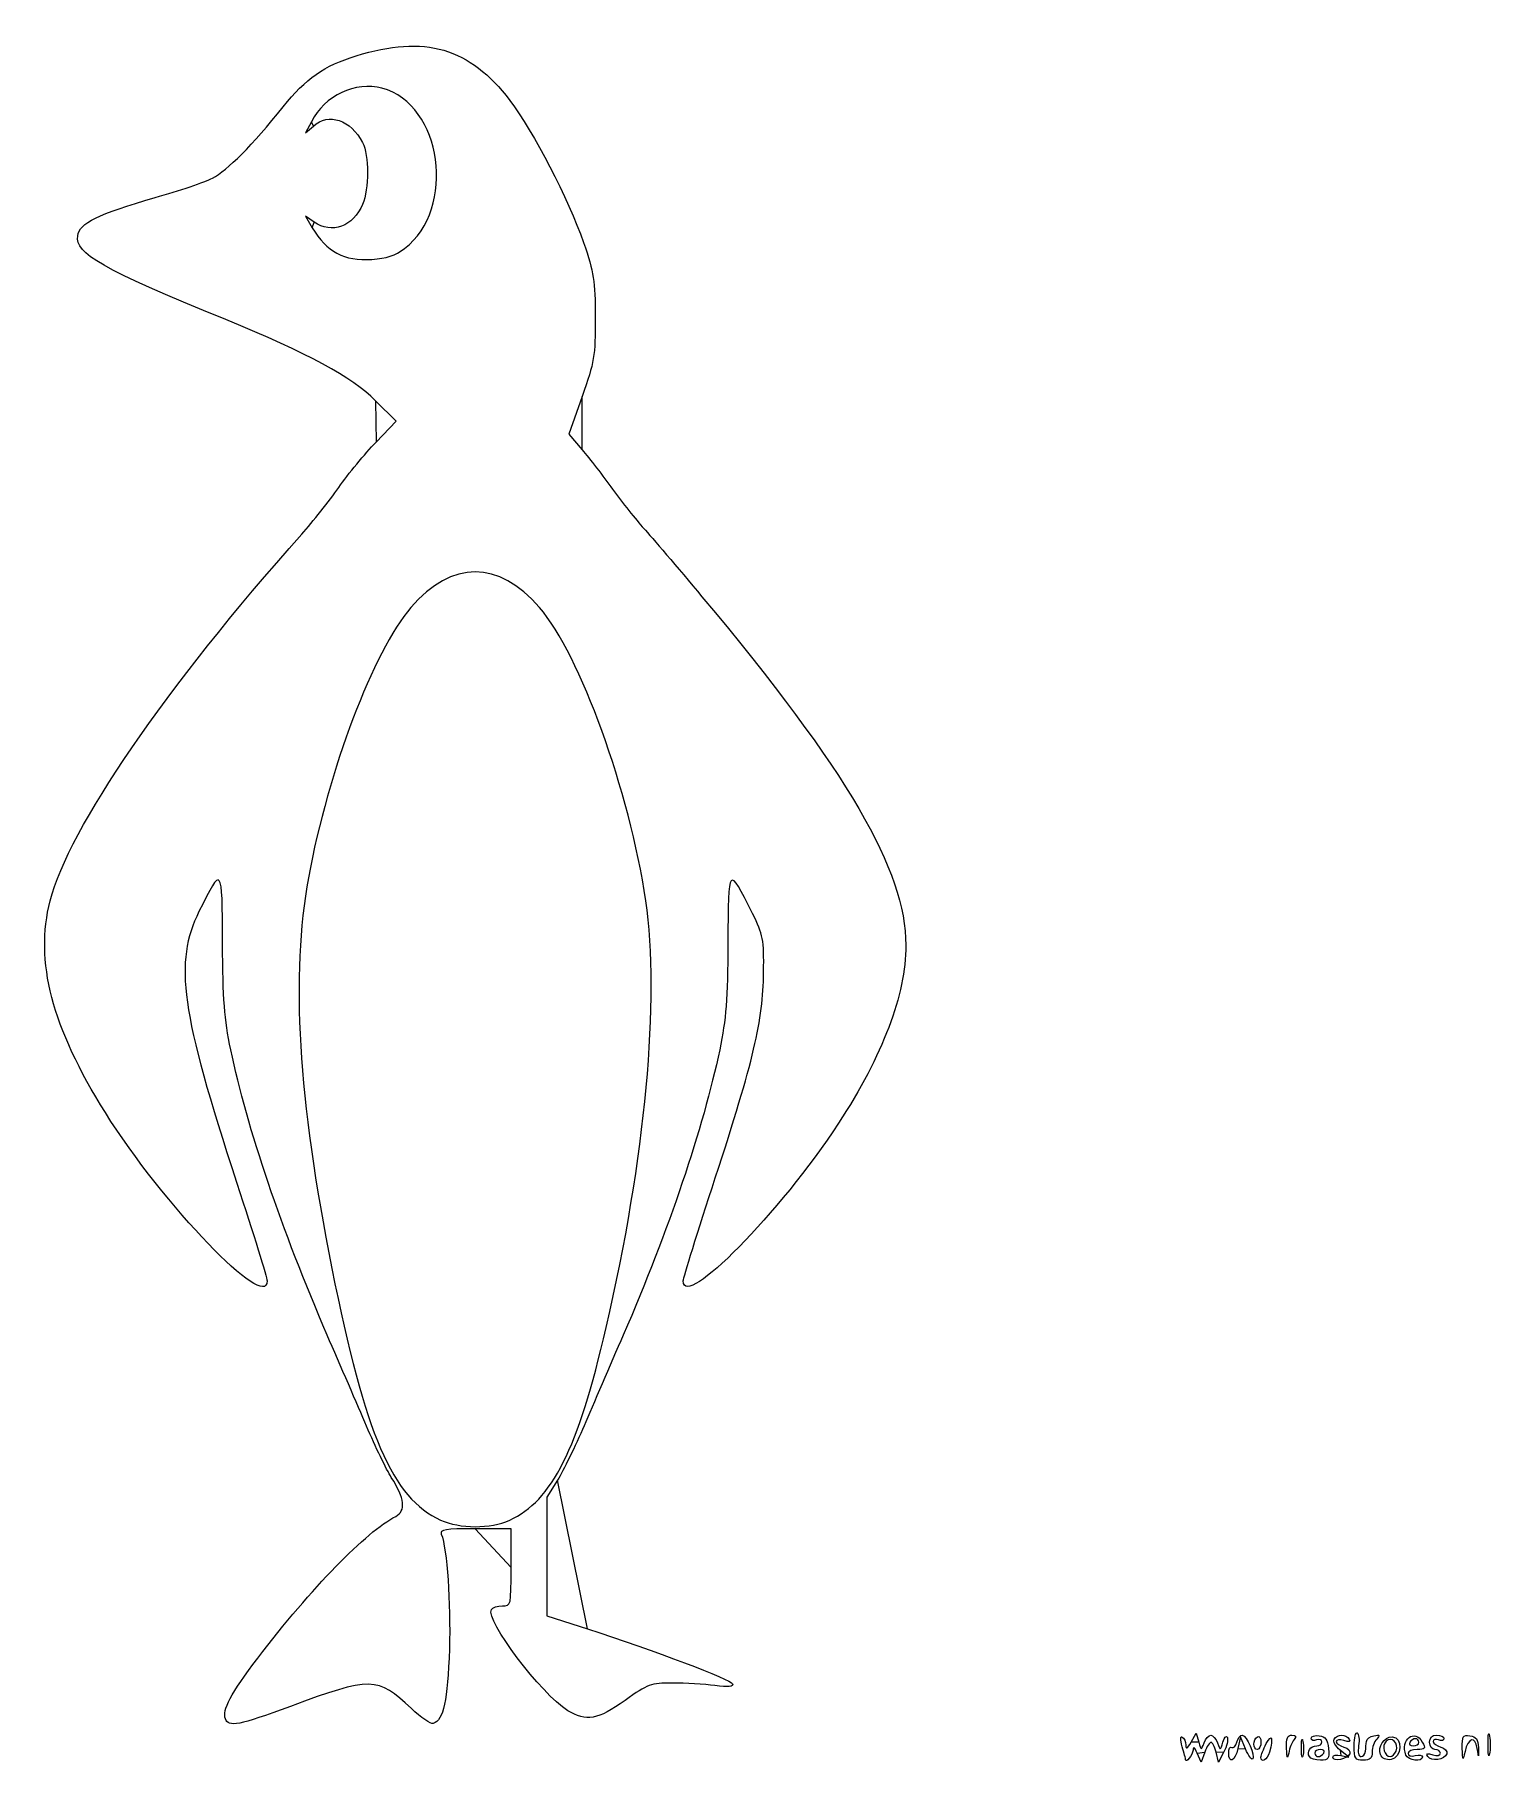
# Model space of a CAD drawing. Extents: x -876 to 354, y -94 to 596.
# Drawn here: x 29.7 to 354.4, y -93.7 to 292 of the extents above.
import ezdxf

# ---------------------------------------------------------------- set-up
doc = ezdxf.new("R2010")
doc.units = 0
doc.layers.get('0').update_dxf_attribs({"linetype": 'CONTINUOUS'})

msp = doc.modelspace()

# ---------------------------------------------------------------- linework, layer by layer
at = {"color": 7}
for points in [[(91.461824, 272.558936), (90.181112, 270.054232), (91.90088, 271.587568)], [(92.054944, 250.185648), (90.15408, 251.517064), (91.676944, 248.931976)], [(112.259496, 244.292976), (112.259696, 244.292976)], [(105.889896, 201.122112), (110.39224, 205.789992), (105.79612, 210.364808)], [(151.834272, 211.279032), (148.894392, 202.903824), (151.847192, 199.417472)], [(146.36624, -30.277096), (144, -34.122728), (144, -47.334456), (144, -60.546176), (153, -63.442776)], [(136, -49.745768), (136, -41.145768), (127.99116, -41.145768)], [(135.680896, -39.220656), (135.680896, -39.22064)], [(72.283784, -83.5314), (72.283784, -83.5314)], [(287.611288, -88.745768), (288.765872, -86.745768), (289.313112, -88.686776)], [(299.7638, -90.238832), (298.647064, -87.545768), (298.059968, -90.145768)], [(290.669288, -90.945768), (289.829712, -93.145768), (288.965568, -91.145768)], [(294.919488, -90.897808), (293.737624, -93.145768), (293.18208, -90.945768)], [(296, -91.098552), (296, -91.098552)], [(301.6, -89.192984), (301.6, -89.192984)], [(303.2, -92.037216), (303.2, -92.037216)], [(308.908944, -90.145768), (308.908944, -90.145768)], [(312.201728, -89.945768), (312.201744, -89.945768)], [(314, -91.945768), (314, -91.945768)], [(317.2, -91.145768), (317.2, -91.145768)], [(319.2, -92.076304), (319.2, -92.076304)], [(321, -91.688776), (322.8, -92.081984), (320.884944, -90.523648)], [(324, -89.498552), (324, -89.498552)], [(329.869104, -91.493136), (329.869104, -91.493136)], [(333.331336, -90.691992), (333.331336, -90.691992)], [(335.507232, -91.592496), (335.507232, -91.592496)], [(338.4, -88.745768), (338.4, -88.745768)], [(340.375304, -91.905808), (340.375304, -91.905808)], [(348.094648, -90.090128), (348.094648, -90.090128)], [(353.828848, -89.145768), (353.828808, -89.145768)], [(286.4, -92.587704), (286.4, -92.587704)]]:
    msp.add_lwpolyline(points, close=True, dxfattribs=at)
for points in [[(101.42864, 287.245608), (116.831896, 291.98236), (126.773864, 289.10392), (135.71324, 277.319392)], [(85.172112, 275.891632), (90.227888, 282.210408), (94.297336, 285.052608), (101.42864, 287.245608)], [(107.210504, 280.0514), (101.3328, 281.634104), (94.420696, 278.345664), (91.461824, 272.558936)], [(112.259696, 244.292976), (123.89872, 253.170496), (120.61264, 276.442584), (107.210504, 280.0514)], [(69.40369, 259.976368), (72.779763, 261.723824), (78.269587, 267.264776), (85.172112, 275.891632)], [(91.90088, 271.587568), (95.342416, 274.656016), (100.237016, 273.010496), (102.881904, 267.895848)], [(135.71324, 277.319392), (141.0426, 270.29384), (148.739904, 255.439936), (152.13188, 245.635456)], [(102.881904, 267.895848), (104.319144, 265.116528), (104.320576, 257.57008), (102.884304, 254.133088)], [(56.614107, 255.63336), (62.00041, 257.169024), (67.755722, 259.123384), (69.40369, 259.976368)], [(39.35598, 247.14876), (39.678758, 249.933816), (43.897071, 252.007656), (56.614107, 255.63336)], [(102.884304, 254.133088), (100.829968, 249.216376), (95.968672, 247.444368), (92.054944, 250.185648)], [(72.399997, 228.432696), (44.514197, 239.862416), (38.881284, 243.052888), (39.35598, 247.14876)], [(91.676944, 248.931976), (94.839848, 243.562872), (98.760296, 241.469248), (104.921584, 241.858984)], [(104.921584, 241.858984), (108.304872, 242.072992), (110.152408, 242.685824), (112.259496, 244.292976)], [(152.13188, 245.635456), (154.500072, 238.7902), (154.75564, 237.16112), (154.764424, 228.854232)], [(105.79612, 210.364808), (100.535248, 215.601296), (90.6266, 220.962048), (72.399997, 228.432696)], [(154.764424, 228.854232), (154.773464, 220.296328), (154.568968, 219.069696), (151.834272, 211.279032)], [(97.552576, 191.012488), (99.661816, 194.005448), (103.413608, 198.554776), (105.889896, 201.122112)], [(151.847192, 199.417472), (153.47124, 197.499976), (156.527168, 193.539112), (158.63816, 190.615552)], [(89.313144, 180.612488), (91.735592, 183.339536), (95.443336, 188.019536), (97.552576, 191.012488)], [(158.63816, 190.615552), (160.749144, 187.691992), (163.875536, 183.76252), (165.585688, 181.8834)], [(165.585688, 181.8834), (167.29584, 180.00428), (173.134744, 173.153984), (178.56104, 166.660528)], [(33.22848, 98.886152), (37.377294, 114.988824), (58.971194, 146.455368), (89.313144, 180.612488)], [(142.339952, 164.259752), (133.213832, 174.867848), (122.786168, 174.867848), (113.660048, 164.259752)], [(178.56104, 166.660528), (211.15152, 127.660616), (224, 105.686096), (224, 88.947136)], [(113.660048, 164.259752), (105.282296, 154.52156), (95.211232, 127.95804), (90.81716, 104.009192)], [(166.027688, 98.854232), (162.401256, 123.369304), (151.410656, 153.71608), (142.339952, 164.259752)], [(71.665578, 89.445208), (71.591786, 106.764224), (71.548714, 106.821608), (66.404906, 96.454232)], [(189.807496, 96.054232), (184.42612, 106.87368), (184.408592, 106.852512), (184.334416, 89.445208)], [(90.81716, 104.009192), (86.82672, 82.260224), (88.470568, 54.793496), (96.033264, 16.854232)], [(45.530814, 51.634752), (33.585948, 70.639736), (29.748421, 85.379096), (33.22848, 98.886152)], [(66.404906, 96.454232), (60.783065, 85.123376), (62.329883, 74.043952), (74.855019, 35.928448)], [(157.206312, 3.735832), (165.955632, 41.403072), (169.258304, 77.014896), (166.027688, 98.854232)], [(192.297784, 82.854232), (192.38796, 90.36172), (192.234664, 91.17436), (189.807496, 96.054232)], [(73.497362, 65.654232), (72.048678, 72.54412), (71.719369, 76.821144), (71.665578, 89.445208)], [(184.334416, 89.445208), (184.280656, 76.821144), (183.95132, 72.54412), (182.502632, 65.654232)], [(224, 88.947136), (224, 77.907504), (218.903256, 64.419784), (209.000816, 49.254232)], [(181.524288, 37.10336), (190.10552, 63.302344), (192.168144, 72.06152), (192.297784, 82.854232)], [(94.989584, 2.054232), (84.849496, 25.428664), (77.188588, 48.098896), (73.497362, 65.654232)], [(182.502632, 65.654232), (178.811408, 48.098896), (171.150504, 25.428664), (161.010416, 2.054232)], [(81.6, 14.128448), (81.6, 6.960184), (58.535286, 30.94388), (45.530814, 51.634752)], [(209.000816, 49.254232), (196.049192, 29.418848), (174.4, 7.425496), (174.4, 14.10336)], [(74.855019, 35.928448), (78.564757, 24.639264), (81.6, 14.829264), (81.6, 14.128448)], [(174.4, 14.10336), (174.4, 14.790376), (177.605928, 25.140376), (181.524288, 37.10336)], [(96.033264, 16.854232), (103.420856, -20.206528), (109.52188, -34.318616), (120.265552, -39.196656)], [(103.76504, -18.268408), (101.801696, -13.690952), (97.852744, -4.545768), (94.989584, 2.054232)], [(135.680896, -39.22064), (145.148744, -34.920888), (150.887144, -23.469256), (157.206312, 3.735832)], [(161.010416, 2.054232), (158.147256, -4.545768), (154.213432, -13.655048), (152.268584, -18.188616)], [(109.292, -29.691512), (108.21552, -27.986256), (105.728392, -22.845856), (103.76504, -18.268408)], [(152.268584, -18.188616), (150.323728, -22.722176), (147.667672, -28.161992), (146.36624, -30.277096)], [(110.285248, -38.372288), (112.588744, -37.182128), (112.271768, -34.41176), (109.292, -29.691512)], [(79.521678, -69.98204), (91.468216, -54.318968), (103.653072, -41.798944), (110.285248, -38.372288)], [(127.99116, -41.145768), (121.293752, -41.145768), (120.0558, -41.337272), (120.43108, -42.315248)], [(120.265552, -39.196656), (124.58904, -41.159696), (131.387896, -41.170264), (135.680896, -39.220656)], [(120.43108, -42.315248), (121.721968, -45.679248), (122.562808, -57.646576), (122.232128, -67.948808)], [(134.047216, -58.345768), (135.996496, -58.345768), (136, -58.330328), (136, -49.745768)], [(148.650608, -81.700656), (142.667296, -78.00276), (130.17672, -61.44868), (131.61452, -59.122272)], [(131.61452, -59.122272), (131.878472, -58.695192), (132.973184, -58.345768), (134.047216, -58.345768)], [(153, -63.442776), (167.829744, -68.215648), (185.0686, -74.751568), (185.392792, -75.724144)], [(122.232128, -67.948808), (121.862688, -79.458296), (120.920048, -83.797912), (118.62728, -84.544272)], [(72.283784, -83.5314), (71.527919, -81.561648), (73.487271, -77.893736), (79.521678, -69.98204)], [(113.759928, -81.217944), (106.170112, -74.11856), (104.766104, -74.094456), (86.775816, -80.75472)], [(172, -75.545768), (167.063952, -75.545768), (166.527136, -75.741336), (161.4244, -79.398584)], [(181.448208, -76.090384), (179.111696, -75.790848), (174.86, -75.545768), (172, -75.545768)], [(185.392792, -75.724144), (185.609168, -76.373272), (184.475704, -76.478512), (181.448208, -76.090384)], [(86.775816, -80.75472), (75.261676, -85.017424), (73.01892, -85.447136), (72.283784, -83.5314)], [(161.4244, -79.398584), (155.343176, -83.757128), (152.737784, -84.226664), (148.650608, -81.700656)], [(118.62728, -84.544272), (118.09228, -84.718424), (115.901976, -83.221576), (113.759928, -81.217944)], [(285.651416, -89.725048), (285.18664, -88.104472), (285.18664, -87.290296), (285.651416, -87.577544)], [(285.651416, -87.577544), (286.063136, -87.832), (286.41276, -88.648952), (286.428352, -89.392984)], [(289.313112, -88.686776), (289.85844, -90.620968), (289.862624, -90.621672), (290.5044, -88.886776)], [(290.5044, -88.886776), (290.858624, -87.929224), (291.53164, -87.145768), (292, -87.145768)], [(292, -87.145768), (292.46836, -87.145768), (293.141376, -87.929224), (293.4956, -88.886776)], [(293.4956, -88.886776), (294.137936, -90.623168), (294.141192, -90.62264), (294.723664, -88.686776)], [(294.723664, -88.686776), (295.044872, -87.619224), (295.486256, -87.174184), (295.70452, -87.697808)], [(295.70452, -87.697808), (295.922784, -88.221424), (295.56952, -89.661424), (294.919488, -90.897808)], [(297.834152, -88.736768), (298.062984, -87.86172), (298.60024, -87.145768), (299.028048, -87.145768)], [(299.028048, -87.145768), (299.97232, -87.145768), (302.00544, -91.806992), (301.347952, -92.464488)], [(301.6, -89.192984), (301.6, -88.558952), (301.96, -87.817704), (302.4, -87.545768)], [(302.4, -87.545768), (302.84, -87.273832), (303.2, -87.792584), (303.2, -88.698552)], [(303.2, -88.698552), (303.2, -89.60452), (302.84, -90.345768), (302.4, -90.345768)], [(304.395072, -89.037216), (305.610808, -86.706144), (305.969864, -87.684112), (305.095768, -90.945768)], [(308.908944, -90.145768), (308.826192, -87.86704), (309.112064, -87.145768), (310.097952, -87.145768)], [(310.574608, -88.145768), (310.122896, -88.695768), (309.58784, -90.045768), (309.3856, -91.145768)], [(310.097952, -87.145768), (311.041016, -87.145768), (311.171344, -87.419192), (310.574608, -88.145768)], [(312.201744, -89.945768), (312.210624, -88.185768), (312.374456, -87.559968), (312.565808, -88.555096)], [(312.565808, -88.555096), (312.75716, -89.550224), (312.749896, -90.990224), (312.549648, -91.755096)], [(314.4, -87.865016), (314.4, -87.408224), (315.21, -87.149528), (316.2, -87.290128)], [(315.6, -88.235072), (314.94, -88.488336), (314.4, -88.321816), (314.4, -87.865016)], [(316.8, -88.660176), (316.8, -88.173104), (316.26, -87.9818), (315.6, -88.235072)], [(315.647216, -89.545768), (316.281248, -89.545768), (316.8, -89.147256), (316.8, -88.660176)], [(316.2, -87.290128), (317.5796, -87.486064), (318.058552, -88.153008), (318.250688, -90.145768)], [(320.884944, -90.523648), (319.82192, -89.658632), (319.220048, -88.560544), (319.53216, -88.055536)], [(319.53216, -88.055536), (320.249808, -86.89436), (322.14172, -86.880648), (322.852968, -88.031456)], [(321.700184, -88.377552), (320.76508, -88.080776), (320, -88.180216), (320, -88.598552)], [(320, -88.598552), (320, -89.016888), (320.757928, -89.55736), (321.684288, -89.799608)], [(322.852968, -88.031456), (323.221328, -88.62748), (322.844328, -88.740672), (321.700184, -88.377552)], [(324, -89.498552), (324, -87.712584), (324.299976, -86.436736), (324.666616, -86.663328)], [(324.666616, -86.663328), (325.033256, -86.889928), (325.172392, -88.171176), (324.975816, -89.510544)], [(326.5, -90.745768), (326.55504, -90.085768), (326.645, -89.100696), (326.7, -88.556728)], [(326.7, -88.556728), (326.75504, -88.012752), (327.52, -87.437808), (328.4, -87.279072)], [(329, -88.02812), (328.45, -88.598824), (328, -89.893768), (328, -90.905768)], [(328.4, -87.279072), (329.694056, -87.045648), (329.808784, -87.18888), (329, -88.02812)], [(329.869104, -91.493136), (329.175704, -89.68616), (330.595312, -87.545768), (332.487192, -87.545768)], [(331.093776, -88.531992), (330.069744, -89.556024), (330.704136, -91.945768), (332, -91.945768)], [(333.331336, -90.691992), (333.998104, -88.954424), (332.305384, -87.320384), (331.093776, -88.531992)], [(332.487192, -87.545768), (334.884544, -87.545768), (334.613512, -92.258648), (332.196424, -92.60188)], [(335.507232, -91.592496), (334.205776, -88.200968), (337.51164, -85.59104), (339.174168, -88.697504)], [(337.647216, -87.945768), (337.233184, -87.945768), (336.671936, -88.305768), (336.4, -88.745768)], [(338.4, -88.745768), (338.4, -88.305768), (338.061248, -87.945768), (337.647216, -87.945768)], [(339.174168, -88.697504), (339.95708, -90.160384), (339.828184, -90.345768), (338.028144, -90.345768)], [(340.8, -88.745768), (340.8, -87.679104), (341.333336, -87.145768), (342.4, -87.145768)], [(342.8, -88.235072), (342.14, -87.9818), (341.6, -88.131112), (341.6, -88.566872)], [(341.6, -88.566872), (341.6, -89.002632), (342.357928, -89.55736), (343.284288, -89.799608)], [(342.4, -87.145768), (343.28, -87.145768), (344, -87.494472), (344, -87.920664)], [(344, -87.920664), (344, -88.346848), (343.46, -88.488336), (342.8, -88.235072)], [(348.094648, -90.090128), (348.009984, -87.35676), (348.18984, -87.061448), (349.8, -87.290128)], [(351.420272, -90.097208), (351.00652, -87.268456), (349.36888, -87.697792), (348.694648, -90.811768)], [(349.8, -87.290128), (351.188824, -87.487368), (351.61704, -88.094008), (351.674584, -89.945768)], [(353.828808, -89.145768), (353.835208, -86.945768), (353.990184, -86.14072), (354.174064, -87.356768)], [(354.174064, -87.356768), (354.357952, -88.572816), (354.353032, -90.372816), (354.163184, -91.356768)], [(286.4, -92.587704), (286.4, -92.448824), (286.063136, -91.160632), (285.651416, -89.725048)], [(288.050712, -90.498552), (288.01096, -91.55892), (286.4, -93.59776), (286.4, -92.587704)], [(286.428352, -89.392984), (286.449072, -90.38092), (286.768096, -90.20636), (287.611288, -88.745768)], [(288.965568, -91.145768), (288.380048, -89.79064), (288.085064, -89.581952), (288.050712, -90.498552)], [(292.067704, -88.745768), (291.760344, -88.745768), (291.131056, -89.735768), (290.669288, -90.945768)], [(293.18208, -90.945768), (292.876536, -89.735768), (292.375072, -88.745768), (292.067704, -88.745768)], [(296, -91.098552), (296, -90.192584), (296.319072, -89.648536), (296.709048, -89.88956)], [(298.059968, -90.145768), (297.409296, -93.027304), (296, -93.679136), (296, -91.098552)], [(296.709048, -89.88956), (297.099024, -90.130576), (297.60532, -89.611824), (297.834152, -88.736768)], [(301.347952, -92.464488), (301.090872, -92.72156), (300.378008, -91.720016), (299.7638, -90.238832)], [(302.4, -90.345768), (301.96, -90.345768), (301.6, -89.827016), (301.6, -89.192984)], [(303.2, -92.037216), (303.2, -91.647512), (303.737784, -90.297512), (304.395072, -89.037216)], [(305.095768, -90.945768), (304.632336, -92.675072), (303.2, -93.499704), (303.2, -92.037216)], [(309.3856, -91.145768), (309.114536, -92.620096), (308.989256, -92.357264), (308.908944, -90.145768)], [(312.549648, -91.755096), (312.349416, -92.519968), (312.192848, -91.705736), (312.201728, -89.945768)], [(314, -91.945768), (313.330368, -90.86228), (314.233944, -89.545768), (315.647216, -89.545768)], [(316.497904, -92.745768), (315.395992, -92.745768), (314.271936, -92.385768), (314, -91.945768)], [(316.447216, -90.345768), (315.761248, -90.345768), (315.2, -90.705768), (315.2, -91.145768)], [(315.2, -91.145768), (315.2, -91.585768), (315.538752, -91.945768), (315.952784, -91.945768)], [(315.952784, -91.945768), (316.366816, -91.945768), (316.928064, -91.585768), (317.2, -91.145768)], [(317.2, -91.145768), (317.471936, -90.705768), (317.1332, -90.345768), (316.447216, -90.345768)], [(318.250688, -90.145768), (318.473216, -92.453704), (318.276288, -92.745768), (316.497904, -92.745768)], [(323.021624, -91.292912), (322.615448, -92.525496), (319.2, -93.225624), (319.2, -92.076304)], [(319.2, -92.076304), (319.2, -91.646896), (320.01, -91.472504), (321, -91.688776)], [(321.684288, -89.799608), (322.61064, -90.041856), (323.21244, -90.71384), (323.021624, -91.292912)], [(326, -92.745768), (324.195152, -92.745768), (324, -92.428912), (324, -89.498552)], [(324.975816, -89.510544), (324.76012, -90.980168), (324.971816, -91.945768), (325.5092, -91.945768)], [(325.5092, -91.945768), (325.999144, -91.945768), (326.445, -91.405768), (326.5, -90.745768)], [(328, -90.905768), (328, -92.335104), (327.553624, -92.745768), (326, -92.745768)], [(332.196424, -92.60188), (331.06496, -92.762544), (330.197672, -92.349368), (329.869104, -91.493136)], [(332, -91.945768), (332.467616, -91.945768), (333.06672, -91.381568), (333.331336, -90.691992)], [(339.2, -92.020664), (339.2, -93.212704), (335.98596, -92.840048), (335.507232, -91.592496)], [(338.028144, -90.345768), (336.912664, -90.345768), (336, -90.747752), (336, -91.239072)], [(336, -91.239072), (336, -91.738512), (336.705448, -91.947896), (337.6, -91.713968)], [(336.4, -88.745768), (336.128064, -89.185768), (336.4668, -89.545768), (337.152784, -89.545768)], [(337.152784, -89.545768), (337.838752, -89.545768), (338.4, -89.185768), (338.4, -88.745768)], [(337.6, -91.713968), (338.48, -91.48384), (339.2, -91.621856), (339.2, -92.020664)], [(340.375304, -91.905808), (339.973456, -91.255608), (340.312984, -91.137296), (341.499816, -91.513968)], [(344.621624, -91.292912), (344.169384, -92.665288), (341.116976, -93.105864), (340.375304, -91.905808)], [(342, -90.345768), (341.333336, -90.345768), (340.8, -89.634656), (340.8, -88.745768)], [(341.499816, -91.513968), (342.508528, -91.834128), (343.2, -91.706304), (343.2, -91.19968)], [(343.2, -91.19968), (343.2, -90.730024), (342.66, -90.345768), (342, -90.345768)], [(343.284288, -89.799608), (344.21064, -90.041856), (344.81244, -90.71384), (344.621624, -91.292912)], [(348.694648, -90.811768), (348.222664, -92.991696), (348.183056, -92.944064), (348.094648, -90.090128)], [(351.674584, -89.945768), (351.748104, -92.310304), (351.744344, -92.312544), (351.420272, -90.097208)], [(354.163184, -91.356768), (353.973296, -92.34072), (353.822848, -91.345808), (353.828848, -89.145768)]]:
    msp.add_open_spline(points, degree=3, dxfattribs=at)

doc.saveas('drawing.dxf')
